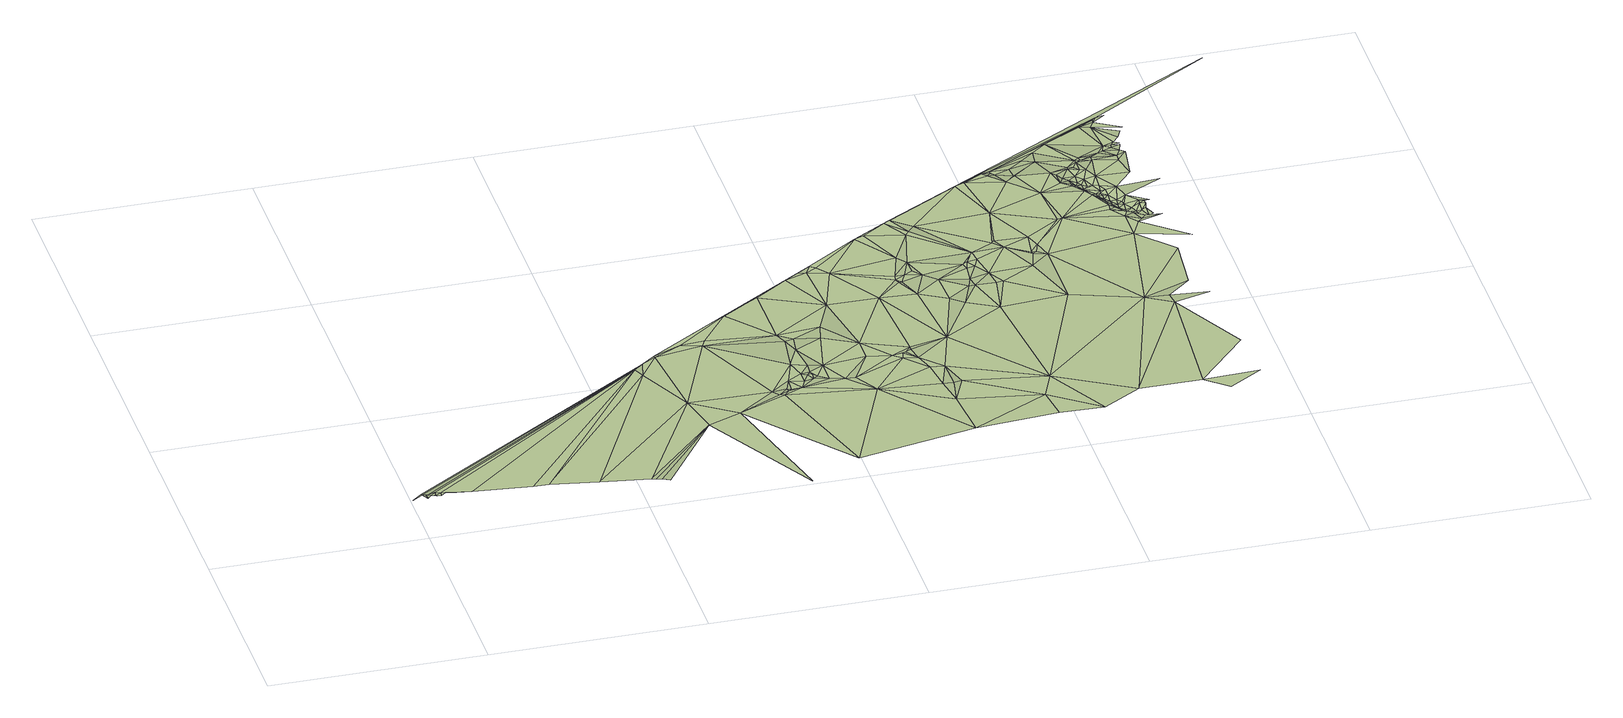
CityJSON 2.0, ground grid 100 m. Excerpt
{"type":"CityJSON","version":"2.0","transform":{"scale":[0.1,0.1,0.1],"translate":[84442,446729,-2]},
"CityObjects":{
"terrain1":{"type":"TINRelief","geometry":[{"type":"CompositeSurface","lod":"1","boundaries":[[[0,1,2]],[[3,1,0]],[[0,2,4]],[[3,0,4]],[[5,3,4]],[[6,4,7]],[[5,4,6]],[[8,5,6]],[[8,6,9]],[[8,9,10]],[[8,10,11]],[[8,11,12]],[[13,14,1]],[[13,1,3]],[[15,3,5]],[[15,5,8]],[[15,8,12]],[[15,12,16]],[[15,16,17]],[[18,17,19]],[[13,3,15]],[[20,19,21]],[[18,15,17]],[[22,21,23]],[[22,23,24]],[[22,24,25]],[[18,19,20]],[[22,20,21]],[[18,13,15]],[[18,26,13]],[[18,20,26]],[[13,26,27]],[[28,20,22]],[[28,22,29]],[[30,27,26]],[[31,26,20]],[[28,32,20]],[[30,26,31]],[[32,31,20]],[[33,27,30]],[[34,30,31]],[[28,35,32]],[[28,36,35]],[[28,37,36]],[[34,33,30]],[[38,13,27]],[[32,35,39]],[[35,36,40]],[[32,41,31]],[[35,40,39]],[[34,31,42]],[[32,39,43]],[[40,44,39]],[[36,45,40]],[[39,44,43]],[[40,45,44]],[[32,43,41]],[[43,44,45]],[[34,42,33]],[[31,41,46]],[[43,45,47]],[[31,46,42]],[[43,47,48]],[[36,37,49]],[[43,48,41]],[[45,50,47]],[[33,38,27]],[[51,48,47]],[[36,49,45]],[[51,47,50]],[[51,52,48]],[[53,41,48]],[[45,54,50]],[[51,50,55]],[[51,55,52]],[[53,48,52]],[[55,50,56]],[[52,55,56]],[[53,57,41]],[[41,57,46]],[[50,54,56]],[[45,58,54]],[[33,42,59]],[[60,52,56]],[[53,52,60]],[[42,46,61]],[[60,56,54]],[[53,60,57]],[[46,57,61]],[[45,49,58]],[[60,54,58]],[[57,62,61]],[[60,62,57]],[[63,42,61]],[[33,59,64]],[[65,49,37]],[[49,66,58]],[[60,58,67]],[[63,61,62]],[[59,42,68]],[[66,67,58]],[[60,69,62]],[[63,68,42]],[[60,67,69]],[[33,64,38]],[[63,62,69]],[[49,70,66]],[[59,68,64]],[[66,71,67]],[[63,69,68]],[[66,70,71]],[[67,71,69]],[[65,72,49]],[[49,72,73]],[[49,74,70]],[[75,64,68]],[[49,73,74]],[[75,76,64]],[[76,38,64]],[[69,71,77]],[[71,70,78]],[[68,69,79]],[[71,78,80]],[[75,38,76]],[[75,68,81]],[[71,80,77]],[[70,82,78]],[[80,78,82]],[[70,74,82]],[[75,83,38]],[[84,73,72]],[[79,69,77]],[[80,82,85]],[[75,81,83]],[[80,85,77]],[[68,79,81]],[[86,84,72]],[[87,74,73]],[[84,87,73]],[[87,82,74]],[[86,87,84]],[[88,72,65]],[[89,85,82]],[[89,77,85]],[[87,89,82]],[[38,83,90]],[[83,81,90]],[[89,79,77]],[[88,86,72]],[[81,79,91]],[[88,65,92]],[[93,87,86]],[[81,91,94]],[[95,79,89]],[[91,79,96]],[[95,96,79]],[[97,81,94]],[[97,90,81]],[[93,89,87]],[[93,86,88]],[[98,91,96]],[[95,98,96]],[[99,94,91]],[[99,91,98]],[[95,89,100]],[[101,98,95]],[[102,94,99]],[[97,103,90]],[[101,99,98]],[[97,94,102]],[[100,89,104]],[[102,99,105]],[[101,105,99]],[[106,90,103]],[[101,95,107]],[[95,100,107]],[[88,92,108]],[[101,102,105]],[[93,109,89]],[[104,89,109]],[[97,110,103]],[[97,102,110]],[[93,88,108]],[[106,111,90]],[[106,103,110]],[[100,104,112]],[[107,100,112]],[[101,113,102]],[[101,107,113]],[[106,114,111]],[[106,110,114]],[[112,104,115]],[[107,112,116]],[[115,104,109]],[[110,102,117]],[[107,116,118]],[[111,114,119]],[[107,118,113]],[[116,112,115]],[[120,93,108]],[[117,102,113]],[[111,121,90]],[[114,110,117]],[[122,115,109]],[[123,116,115]],[[119,114,117]],[[124,118,116]],[[113,118,125]],[[126,109,93]],[[124,116,123]],[[124,125,118]],[[123,115,122]],[[122,109,127]],[[117,113,125]],[[124,128,125]],[[124,123,128]],[[117,125,128]],[[123,122,127]],[[111,119,121]],[[129,119,117]],[[127,109,126]],[[123,130,128]],[[117,128,130]],[[123,127,131]],[[120,132,93]],[[133,119,129]],[[129,117,130]],[[123,131,130]],[[127,126,131]],[[133,121,119]],[[126,93,132]],[[129,130,134]],[[133,129,134]],[[130,131,135]],[[136,134,130]],[[130,135,137]],[[138,131,126]],[[136,130,137]],[[133,134,136]],[[138,135,131]],[[137,135,139]],[[133,140,121]],[[138,139,135]],[[141,137,139]],[[141,136,137]],[[141,139,138]],[[120,142,143]],[[138,126,132]],[[140,144,121]],[[133,145,140]],[[146,133,136]],[[146,136,141]],[[120,143,132]],[[147,141,138]],[[140,148,149]],[[140,149,144]],[[145,148,140]],[[150,145,133]],[[151,149,148]],[[150,133,146]],[[151,144,149]],[[146,141,147]],[[151,148,152]],[[145,152,148]],[[142,153,154]],[[151,152,144]],[[145,155,152]],[[156,144,152]],[[138,132,157]],[[158,155,145]],[[155,156,152]],[[150,158,145]],[[147,138,157]],[[150,146,147]],[[142,159,143]],[[160,144,156]],[[132,143,161]],[[158,162,155]],[[162,156,155]],[[150,163,158]],[[160,164,144]],[[150,147,165]],[[132,161,166]],[[167,121,144]],[[162,160,156]],[[163,162,158]],[[150,168,163]],[[150,169,168]],[[143,170,161]],[[171,144,164]],[[150,165,169]],[[165,147,172]],[[162,164,160]],[[147,157,173]],[[147,174,172]],[[147,175,174]],[[147,173,175]],[[163,168,176]],[[157,132,177]],[[177,132,166]],[[176,168,178]],[[179,168,169]],[[178,168,180]],[[179,180,168]],[[163,181,162]],[[163,176,182]],[[179,169,183]],[[169,165,183]],[[179,183,184]],[[176,178,182]],[[179,184,180]],[[183,165,185]],[[178,180,186]],[[184,187,180]],[[184,183,188]],[[162,189,164]],[[163,182,181]],[[188,183,185]],[[165,172,190]],[[185,165,190]],[[184,188,187]],[[182,178,186]],[[180,187,186]],[[172,191,190]],[[185,190,191]],[[181,189,162]],[[188,185,192]],[[172,174,193]],[[172,194,191]],[[195,174,175]],[[172,193,194]],[[188,196,187]],[[173,157,197]],[[186,187,196]],[[185,198,192]],[[188,192,196]],[[185,191,199]],[[173,200,175]],[[201,193,174]],[[193,202,194]],[[195,201,174]],[[195,175,203]],[[182,186,204]],[[194,205,191]],[[181,182,206]],[[171,164,189]],[[202,207,194]],[[185,199,198]],[[207,205,194]],[[192,198,196]],[[208,202,193]],[[171,167,144]],[[200,203,175]],[[201,208,193]],[[182,204,206]],[[195,209,201]],[[205,199,191]],[[186,196,210]],[[202,211,207]],[[212,208,201]],[[186,210,204]],[[181,206,213]],[[208,211,202]],[[209,212,201]],[[195,214,209]],[[211,205,207]],[[173,197,215]],[[195,203,214]],[[173,216,200]],[[198,217,196]],[[199,218,198]],[[219,199,205]],[[206,204,213]],[[219,205,211]],[[173,215,216]],[[181,213,189]],[[212,220,208]],[[219,218,199]],[[220,211,208]],[[218,217,198]],[[210,196,217]],[[221,212,209]],[[216,203,200]],[[204,210,213]],[[221,209,214]],[[212,222,220]],[[214,203,223]],[[171,189,224]],[[221,222,212]],[[197,157,225]],[[216,226,203]],[[219,227,218]],[[219,211,227]],[[221,214,223]],[[227,211,220]],[[227,217,218]],[[213,228,189]],[[226,223,203]],[[229,216,215]],[[222,230,220]],[[231,226,216]],[[231,216,229]],[[232,213,210]],[[221,230,222]],[[228,224,189]],[[232,210,217]],[[227,220,230]],[[215,197,233]],[[232,228,213]],[[221,223,234]],[[231,235,226]],[[226,236,223]],[[231,229,237]],[[221,234,230]],[[231,237,235]],[[238,224,228]],[[226,235,236]],[[229,215,233]],[[236,234,223]],[[239,228,232]],[[171,224,240]],[[241,235,237]],[[239,238,228]],[[242,236,235]],[[241,242,235]],[[227,243,217]],[[241,237,244]],[[245,234,236]],[[246,230,234]],[[242,245,236]],[[247,224,238]],[[232,217,248]],[[246,234,245]],[[239,247,238]],[[239,232,249]],[[171,240,250]],[[227,230,251]],[[240,224,247]],[[248,217,243]],[[239,249,247]],[[232,248,249]],[[171,250,167]],[[252,240,247]],[[252,247,249]],[[252,253,240]],[[252,249,254]],[[255,248,243]],[[250,240,256]],[[252,254,253]],[[255,249,248]],[[257,240,253]],[[255,254,249]],[[258,256,240]],[[250,256,259]],[[258,240,257]],[[253,254,260]],[[257,253,260]],[[250,259,261]],[[167,262,121]],[[258,257,263]],[[250,261,167]],[[258,264,256]],[[167,261,259]],[[256,264,265]],[[256,266,259]],[[167,259,267]]]}]}
},
"vertices":[
[72,330,20],[48,320,33],[72,290,27],[80,330,18],[94,320,20],[115,340,20],[115,320,18],[117,300,27],[138,330,20],[139,310,19],[160,320,25],[207,310,24],[274,300,24],[1265,1120,28],[5,290,28],[1219,1080,29],[545,280,19],[617,270,22],[1242,1030,27],[836,240,19],[1375,770,20],[1061,200,22],[1421,570,21],[1082,200,18],[1107,190,22],[1143,180,16],[1332,1160,28],[1330,1170,28],[1579,630,22],[1739,0,22],[1467,1230,26],[1557,1200,26],[1759,760,23],[1715,1420,24],[1577,1240,26],[1782,720,26],[1803,720,23],[1985,130,23],[2185,1730,18],[1826,770,20],[1827,740,29],[1894,960,21],[1894,1200,26],[1850,830,22],[1847,770,16],[1895,760,23],[1916,1140,29],[1917,810,22],[1916,870,23],[2209,670,19],[1961,820,24],[1940,850,27],[1960,880,21],[1962,930,23],[2030,810,19],[1961,850,32],[1984,840,20],[1947,1070,22],[2097,790,20],[1894,1530,22],[2030,920,18],[1957,1150,28],[2078,1140,20],[2097,1220,26],[2051,1640,22],[2541,240,23],[2142,780,23],[2231,940,21],[2172,1390,25],[2232,1060,18],[2384,890,19],[2344,920,20],[2522,500,20],[2500,640,20],[2480,790,18],[2157,1680,20],[2119,1680,22],[2438,970,19],[2393,920,26],[2411,1400,17],[2409,930,23],[2254,1650,19],[2453,880,17],[2210,1710,18],[2546,630,24],[2434,940,25],[2584,640,20],[2546,780,19],[2907,430,23],[2615,1010,18],[2432,1890,21],[2522,1530,15],[2930,280,18],[2968,580,18],[2524,1550,20],[2584,1390,17],[2530,1500,18],[2570,1700,18],[2546,1510,13],[2568,1550,20],[2711,1320,16],[2644,1530,21],[2602,1640,25],[2477,1910,20],[2767,1260,21],[2607,1570,24],[2590,1980,23],[2704,1480,17],[3136,270,17],[2906,1190,18],[2660,1870,19],[2620,2000,24],[2817,1390,20],[2837,1570,19],[2677,1890,24],[2850,1400,15],[2837,1450,16],[2901,1650,22],[2849,1540,16],[2710,1930,20],[3317,380,19],[2969,2200,23],[2941,1390,17],[2929,1470,22],[2885,1540,22],[2858,1580,23],[3219,1210,19],[2973,1390,21],[2906,1590,22],[3004,1700,25],[3047,1660,22],[3132,1480,20],[3535,1100,20],[3059,1950,22],[3018,1720,21],[3155,1570,26],[3170,1710,25],[3155,1590,22],[3219,1550,25],[3177,1590,21],[3016,2220,21],[3195,1640,23],[3609,380,19],[3655,1030,19],[3146,2290,14],[3198,2180,20],[3333,1820,22],[3356,1820,26],[3131,2250,21],[3109,2270,22],[3318,2050,22],[3153,2270,17],[3167,2270,8],[3714,290,20],[3871,390,20],[3241,2220,20],[3240,2290,13],[3626,1620,22],[3244,2210,25],[3853,650,20],[3310,2340,15],[3647,1090,22],[3362,2310,18],[3403,2200,23],[3376,2400,10],[3510,2020,19],[3760,1190,17],[3715,2610,9],[3424,2110,22],[3468,2070,22],[3827,1080,16],[3443,2450,12],[3534,1980,20],[3627,1770,22],[3582,1880,21],[3576,1840,22],[3422,2180,21],[3784,1460,19],[3447,2160,10],[3469,2090,20],[3472,2140,8],[3488,2230,19],[3485,2220,18],[3488,2070,16],[3489,2090,9],[3515,2050,9],[3503,2160,12],[3502,2110,9],[3514,2090,8],[3533,2280,17],[3536,2000,11],[3556,2000,9],[3537,2070,8],[3582,1930,9],[3559,1980,9],[3605,1860,18],[3533,2120,16],[3672,1710,22],[3558,2070,11],[3581,2020,8],[3646,1810,21],[3604,1890,11],[3581,1950,9],[3648,1820,11],[3530,2180,30],[3577,2000,8],[3513,2220,21],[3581,1980,9],[3601,1930,9],[3624,1860,9],[3557,2170,34],[3604,1980,9],[3624,1890,9],[3533,2250,25],[3649,1840,9],[3692,1730,22],[3672,1800,15],[3582,2110,31],[3582,2050,19],[3601,2010,18],[3632,1930,9],[3654,1890,9],[3649,1910,10],[3678,1850,9],[3551,2290,22],[3873,1550,19],[3692,1820,8],[3650,2000,32],[3557,2270,19],[3717,1760,19],[3670,1930,28],[3693,1800,8],[3603,2240,32],[3791,1750,20],[3717,1870,30],[3716,1820,10],[3712,1850,27],[3736,1770,8],[3604,2290,21],[3604,2270,27],[3683,2360,20],[3735,1820,18],[3740,1840,29],[3740,2110,28],[3757,1780,10],[3736,1860,32],[3762,1860,31],[3647,2310,19],[3717,2220,27],[3717,2250,31],[3623,2540,16],[3851,2020,29],[3671,2320,19],[3715,2340,19],[3739,2290,33],[3761,2270,32],[3670,2520,20],[3721,2360,19],[3737,2380,19],[3692,2560,19],[3755,2340,27],[3695,2580,17],[4298,2970,8],[3758,2360,23],[3762,2400,29],[3784,2450,26],[3806,2490,19],[3756,2610,15]
]}
